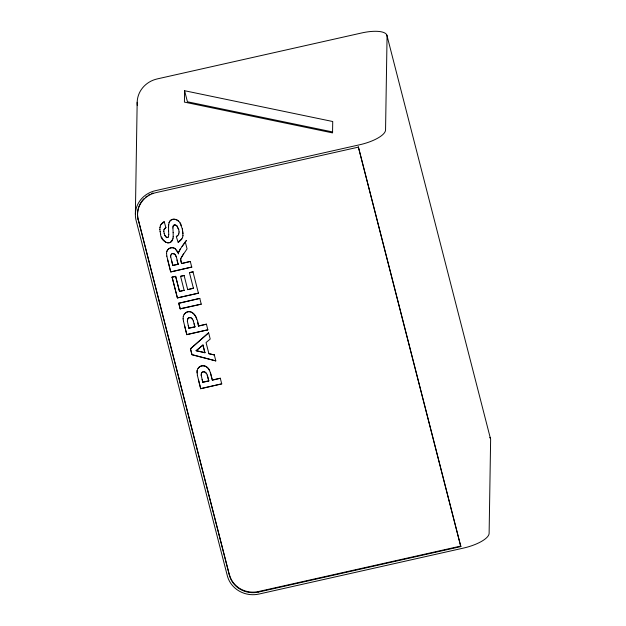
<?xml version="1.0" encoding="UTF-8"?>
<svg xmlns="http://www.w3.org/2000/svg" width="626" height="626" viewBox="0 0 626 626"><rect width="100%" height="100%" fill="white"/><g stroke="black" fill="none" stroke-linecap="round" stroke-linejoin="round"><path stroke-width="0.94" d="M187.346 321.451L187.698 318.845L188.371 317.985L190.281 317.484M201.22 375.514L201.228 374.051M135.373 214.006L137.172 102.249M358.518 147.572L460.822 546.592L258.538 592.063A24.124 22.661 0.9 0 1 229.437 575.294L138.205 219.405A24.124 22.661 0.9 0 1 138.518 207.675M160.35 225.892C160.929 222.825 168.425 218.881 160.992 224.515M164.654 228.529L165.906 227.512L163.965 229.726M170.71 271.934L191.759 267.059L170.71 271.934L166.821 256.065M177.377 297.906L198.426 293.179L177.377 297.906L172.08 277.115L175.64 276.316L179.498 291.481L184.161 290.292L179.498 291.34M177.103 260.009L178.167 264.305L172.823 265.502L171.704 260.979M179.498 291.481L175.64 276.316M177.87 235.407C174.145 237.919 178.598 235.681 178.801 233.866M182.573 237.348C181.532 241.026 173.504 245.642 181.869 238.858M175.147 248.647L178.504 253.718M178.754 303.266L199.804 298.399L201.243 304.158L180.202 308.892L178.754 303.266L199.804 298.399M180.57 276.309L184.114 275.51L180.57 276.309L184.161 290.433M180.202 308.892L178.754 303.125M190.312 261.441L181.524 263.554L190.312 261.441L191.752 267.2M184.592 90.723L184.412 102.108L332.547 132.9L332.727 121.514L184.592 90.723L187.432 101.78L332.696 131.969M178.504 253.859C176.501 252.372 194.506 229.812 182.096 246.48M186.822 334.534L207.863 329.808L186.822 334.675L184.506 325.512M187.706 289.635L193.434 288.21L187.706 289.635L184.114 275.51M189.443 272.646L192.988 271.848L189.443 272.646L193.434 288.351M194.123 323.689L194.905 326.905L188.935 328.251L188.238 325.395M190.453 348.674L191.979 354.621L215.806 360.881L191.979 354.762L190.453 348.815L208.63 332.789L210.203 339.049L206.048 342.555L208.904 353.69L214.272 354.911L208.904 353.69M196.141 350.748L202.965 345.02L204.913 352.759L196.141 350.748L202.965 345.02M198.481 325.966L206.423 324.182L198.481 326.107L197.542 322.296M201.243 304.158L180.202 308.751M221.745 383.863L200.703 388.738L198.387 379.575M207.206 374.997L208.787 380.968L202.816 382.314L202.12 379.458M208.63 332.789L190.453 348.815M212.363 380.029L220.305 378.245L212.363 380.162L210.485 373.01M229.437 575.294L138.205 219.405M258.538 592.063L258.554 591.523A24.124 22.661 0.9 0 1 229.445 574.754M460.822 546.592L358.275 146.625M159.888 229.484L159.974 227.41M168.55 224.554L168.59 231.104M168.425 227.363L169.028 222.59M182.972 235.736L182.33 228.819M183.097 318.892L183.293 316.38M197.174 370.443L197.37 375.451M196.979 372.947C196.29 368.393 200.782 364.262 205.195 365.999C210.61 368.448 210.759 375.248 212.363 380.162M172.909 227.981L173.019 226.526M163.816 231.33L163.965 229.585M168.511 236.589L168.738 234.468M173.011 238.295L173.191 236.612M180.742 259.524L180.859 258.444M178.801 234.007L179.075 231.925M166.571 253.475C166.062 248.373 173.089 245.369 176.109 249.664M159.966 227.551L160.35 225.751M182.573 237.489L182.98 235.603M173.011 238.154C171.555 247.434 160.076 241.166 160.639 234.038M170.695 255.713L171.61 253.82M187.346 320.129L188.371 318.125L189.357 317.664L191.157 317.93L192.644 319.456M201.228 374.191L201.58 372.908M173.019 226.659L173.3 225.618M180.859 258.577L183.52 253.843M178.926 251.863L180.476 248.616M183.285 316.521L184.13 314.275M172.698 239.367L170.28 242.458L167.486 242.935M166.892 251.48C167.768 248.538 171.313 246.808 174.114 248.162M169.028 222.731C171.414 215.986 180.421 219.89 181.282 225.673M168.519 236.448L168.089 237.348L166.657 237.653L164.92 235.587L164.168 233.31M181.18 257.638L187.049 248.882L185.327 242.019M184.13 314.416C191.595 305.355 198.458 319.385 198.481 326.107M198.012 368.479C200.891 363.823 208.137 365.866 209.624 370.733M201.572 373.041L202.253 372.047C207.292 369.841 207.785 377.916 208.787 380.968M173.3 225.751L174.427 224.75L176.814 225.673L178.731 229.57L179.075 232.066M171 254.688L172.526 253.42C177.581 253.483 176.438 261.112 178.167 264.305M169.896 221.135C172.04 218.443 176.219 218.764 178.48 221.135M184.803 313.516C189.193 309.103 195.977 313.712 196.603 319.088M168.089 237.207L166.657 237.512L164.92 235.446M202.253 372.18L204.154 371.688L206.525 373.519M173.77 225.188L175.601 224.992L176.806 225.814L178.731 229.711M358.268 147.165L155.984 192.636A24.124 22.661 0.9 0 0 138.197 219.945M172.831 265.369L178.167 264.164M172.08 277.248L175.632 276.449M188.935 328.11L194.913 326.772M202.816 382.173L208.787 380.827M200.703 388.597L220.829 384.074M258.554 591.523L460.83 546.052M172.518 253.553L174.959 254.328L176.188 256.871M196.141 350.615L204.913 352.618M165.804 242.356L162.776 239.359L161.586 236.972M191.165 317.797L192.644 319.323L193.324 321.075M176.994 250.666L177.792 252.059M180.006 222.934L182.33 228.96L183.066 233.733M176.258 236.558L178.066 242.082M164.27 221.925L165.898 227.653M193.324 320.935L194.905 326.905M386.86 35.103L490.424 438.474M192.988 271.848L198.426 293.179M206.423 324.182L207.863 329.941M214.28 354.778L215.806 360.881M220.305 378.245L221.745 384.004M202.965 345.153L204.913 352.759M181.524 263.554L180.859 260.58M172.823 265.502L170.718 256.856M188.935 328.251L187.346 321.318M202.816 382.314L201.228 375.373M167.674 259.954L170.475 270.878M172.08 277.115L177.385 297.765M186.822 334.675L183.496 321.255M200.703 388.738L197.378 375.318M181.235 262.411L180.742 259.391M160.115 231.557L160.639 234.179M163.816 231.19L164.168 233.443M183.105 318.751L183.496 321.396M159.896 229.343L160.115 231.69M166.571 253.334L166.821 256.206M172.909 227.848L173.144 232.692M168.597 230.963L168.73 234.609M170.702 255.58L170.718 256.996M173.152 232.551L173.191 236.753M137.313 105.473A26.284 24.688 0.9 0 1 157.282 78.907L361.656 32.967A26.284 8.733 -14.4 0 1 387.064 36.238L385.553 129.965A26.284 8.733 -14.4 0 1 359.856 144.723L155.483 190.664A26.284 24.688 0.9 0 0 136.1 220.415L227.332 575.763A26.284 24.688 0.9 0 0 259.047 594.035L463.428 548.094A26.284 8.733 -14.4 0 0 489.117 533.336L490.627 439.601A26.284 8.733 -14.4 0 0 489.798 437.464M138.753 206.971A24.124 22.661 0.9 0 1 143.917 198.739M145.608 197.182A24.124 22.661 0.9 0 1 146.82 196.235M148.096 195.367A24.124 22.661 0.9 0 1 150.115 194.209M151.531 193.544A24.124 22.661 0.9 0 1 152.987 192.972"/></g></svg>
